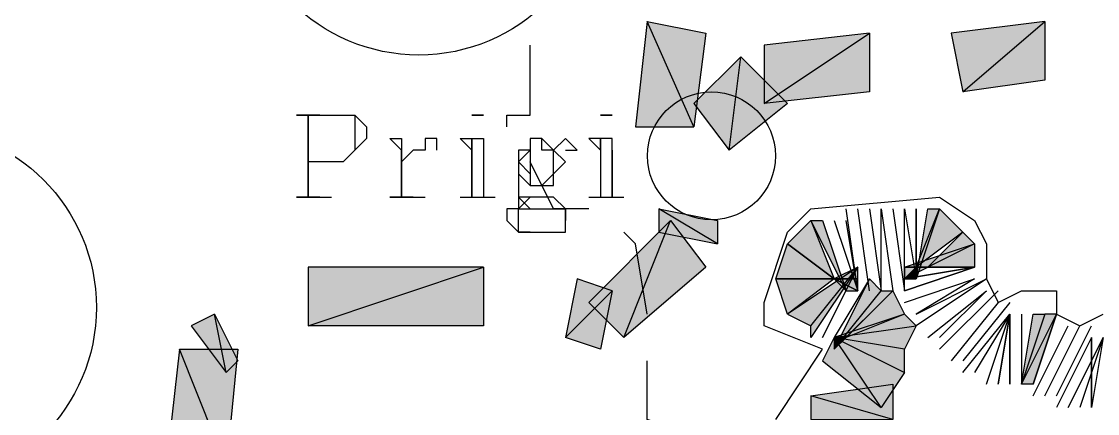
# Model space of a CAD drawing. Header units: millimetres. Extents: x 658 to 813, y 806 to 883.
# Drawn here: x 784.7222 to 785.0019, y 862.8326 to 862.9345 of the extents above; entities that cross this region are included whole.
import ezdxf

# ---------------------------------------------------------------- set-up
doc = ezdxf.new("R2010")
doc.units = ezdxf.units.MM
doc.header["$LTSCALE"] = 0.1
doc.linetypes.add('atContinuous2', pattern=[0])
for name, color, linetype in [('BATKAB', 7, 'Continuous'), ('LINK SN', 7, 'Continuous'), ('PANTAI', 7, 'Continuous'), ('pantai1', 7, 'Continuous'), ('RENC-JL-SN', 7, 'Continuous'), ('SYMBOL', 7, 'Continuous'), ('TEXT', 8, 'Continuous'), ('zat_Mask_solid', 7, 'Continuous')]:
    doc.layers.add(name, color=color, linetype=linetype)

msp = doc.modelspace()

# ---------------------------------------------------------------- hatches: boundary and pattern name
at = {"layer": 'pantai1'}
for points in [[(784.95778, 862.88578), (784.96082, 862.88578), (784.95474, 862.86754)], [(784.95474, 862.87058), (784.96082, 862.88578), (784.9669, 862.8797)], [(784.93346, 862.86754), (784.9213, 862.87666), (784.92738, 862.88274)], [(784.92738, 862.88274), (784.93042, 862.88274), (784.9365, 862.8645)], [(784.95778, 862.87058), (784.9669, 862.8797), (784.96994, 862.87666)], [(784.93346, 862.86754), (784.91826, 862.86754), (784.9213, 862.87666)], [(784.96994, 862.87666), (784.96994, 862.87058), (784.9517, 862.87058)], [(784.93346, 862.86754), (784.93954, 862.86754), (784.93954, 862.87058)], [(784.95474, 862.87058), (784.9517, 862.86754), (784.95474, 862.86754)], [(784.93346, 862.86754), (784.9213, 862.85842), (784.91826, 862.86754)], [(784.93346, 862.86754), (784.93954, 862.8645), (784.93954, 862.86754)], [(784.9365, 862.85234), (784.94866, 862.8645), (784.9517, 862.85842)], [(784.93042, 862.84626), (784.94562, 862.8341), (784.93346, 862.85234)]]:
    msp.add_hatch(color=7, dxfattribs=at).paths.add_polyline_path(points)
h = msp.add_hatch(color=7, dxfattribs=at)
h.paths.add_polyline_path([(784.92738, 862.85234), (784.92738, 862.85538), (784.93954, 862.87058)])
h.paths.add_polyline_path([(784.92738, 862.85538), (784.93954, 862.87058), (784.9213, 862.85842)])
h = msp.add_hatch(color=7, dxfattribs=at)
h.paths.add_polyline_path([(784.94258, 862.86754), (784.93346, 862.8493), (784.94562, 862.8645)])
h.paths.add_polyline_path([(784.93346, 862.8493), (784.94562, 862.8645), (784.94866, 862.8645)])
h = msp.add_hatch(color=7, dxfattribs=at)
h.paths.add_polyline_path([(784.9517, 862.85842), (784.93346, 862.85234), (784.95474, 862.85538)])
h.paths.add_polyline_path([(784.93346, 862.85234), (784.95474, 862.85538), (784.9517, 862.8493)])
h = msp.add_hatch(color=7, dxfattribs=at)
h.paths.add_polyline_path([(784.98514, 862.85842), (784.98818, 862.85842), (784.9821, 862.84018)], flags=0)
h.paths.add_polyline_path([(784.98818, 862.85842), (784.9821, 862.84018), (784.99122, 862.85842)], flags=17)
h.paths.add_polyline_path([(784.9821, 862.84018), (784.99122, 862.85842), (784.98514, 862.84018)], flags=17)
h = msp.add_hatch(color=7, dxfattribs=at)
h.paths.add_polyline_path([(784.94562, 862.8341), (784.93346, 862.85234), (784.9517, 862.84322)])
h.paths.add_polyline_path([(784.93346, 862.85234), (784.9517, 862.84322), (784.9517, 862.8493)], flags=17)
h = msp.add_hatch(color=7, dxfattribs=at)
h.paths.add_polyline_path([(784.92738, 862.83106), (784.94866, 862.83106), (784.92738, 862.83714)], flags=16)
h.paths.add_polyline_path([(784.94866, 862.83106), (784.92738, 862.83714), (784.94866, 862.84018)])
at = {"layer": 'RENC-JL-SN'}
h = msp.add_hatch(color=7, dxfattribs=at)
h.paths.add_polyline_path([(784.88178, 862.90707), (784.89698, 862.90707), (784.88482, 862.93443)])
h.paths.add_polyline_path([(784.89698, 862.90707), (784.88482, 862.93443), (784.90002, 862.93139)])
h = msp.add_hatch(color=7, dxfattribs=at)
h.paths.add_polyline_path([(784.96386, 862.93139), (784.9669, 862.91619), (784.98818, 862.93443)])
h.paths.add_polyline_path([(784.9669, 862.91619), (784.98818, 862.93443), (784.98818, 862.91923)], flags=17)
h = msp.add_hatch(color=7, dxfattribs=at)
h.paths.add_polyline_path([(784.91522, 862.92835), (784.91522, 862.91315), (784.94258, 862.93139)], flags=17)
h.paths.add_polyline_path([(784.91522, 862.91315), (784.94258, 862.93139), (784.94258, 862.91619)], flags=17)
h = msp.add_hatch(color=7, dxfattribs=at)
h.paths.add_polyline_path([(784.89698, 862.91315), (784.9061, 862.90099), (784.90914, 862.92531)])
h.paths.add_polyline_path([(784.9061, 862.90099), (784.90914, 862.92531), (784.9213, 862.91315)])
h = msp.add_hatch(color=7, dxfattribs=at)
h.paths.add_polyline_path([(784.88786, 862.8797), (784.90306, 862.87666), (784.88786, 862.88578)], flags=17)
h.paths.add_polyline_path([(784.90306, 862.87666), (784.88786, 862.88578), (784.90306, 862.88274)], flags=17)
h = msp.add_hatch(color=7, dxfattribs=at)
h.paths.add_polyline_path([(784.86962, 862.86146), (784.87874, 862.85234), (784.8909, 862.88274)])
h.paths.add_polyline_path([(784.87874, 862.85234), (784.8909, 862.88274), (784.90002, 862.87058)])
h = msp.add_hatch(color=7, dxfattribs=at)
h.paths.add_polyline_path([(784.79666, 862.87058), (784.79666, 862.85538), (784.84226, 862.87058)], flags=16)
h.paths.add_polyline_path([(784.79666, 862.85538), (784.84226, 862.87058), (784.84226, 862.85538)])
h = msp.add_hatch(color=7, dxfattribs=at)
h.paths.add_polyline_path([(784.86658, 862.86754), (784.86354, 862.85234), (784.8757, 862.8645)])
h.paths.add_polyline_path([(784.86354, 862.85234), (784.8757, 862.8645), (784.87266, 862.8493)])
h = msp.add_hatch(color=7, dxfattribs=at)
h.paths.add_polyline_path([(784.76626, 862.85538), (784.77538, 862.84322), (784.77234, 862.85842)])
h.paths.add_polyline_path([(784.77538, 862.84322), (784.77234, 862.85842), (784.77842, 862.84626)])
h = msp.add_hatch(color=7, dxfattribs=at)
h.paths.add_polyline_path([(784.76018, 862.82194), (784.77538, 862.8189), (784.76322, 862.8493)])
h.paths.add_polyline_path([(784.77538, 862.8189), (784.76322, 862.8493), (784.77842, 862.8493)])
at = {"layer": 'zat_Mask_solid'}
for points in [[(784.95778, 862.87058), (784.9517, 862.87058), (784.9517, 862.86754)], [(784.93346, 862.86754), (784.9365, 862.8645), (784.93954, 862.8645)], [(784.9365, 862.85234), (784.93346, 862.85234), (784.93346, 862.8493)]]:
    msp.add_hatch(color=7, dxfattribs=at).paths.add_polyline_path(points)

# ---------------------------------------------------------------- linework, layer by layer
at = {"layer": 'BATKAB', "color": 7}
for points in [[(784.84834, 862.90707), (784.84834, 862.91011), (784.85442, 862.91011), (784.85442, 862.92835)], [(784.86962, 862.88578), (784.8605, 862.88578), (784.85442, 862.89795)], [(784.88482, 862.85842), (784.88178, 862.87666), (784.87874, 862.8797)], [(784.89394, 862.82802), (784.88482, 862.83106), (784.88482, 862.84626)]]:
    msp.add_lwpolyline(points, dxfattribs=at)
at = {"layer": 'LINK SN', "color": 7, "linetype": 'atContinuous2'}
for centre in [(784.82547, 862.97265), (784.69474, 862.86016)]:
    msp.add_circle(centre, 0.0469, dxfattribs=at)
at = {"layer": 'PANTAI', "color": 7}
msp.add_lwpolyline([(784.91826, 862.83106), (784.93042, 862.8493), (784.91522, 862.85538), (784.91522, 862.86146), (784.9213, 862.8797), (784.92738, 862.88578), (784.96082, 862.88882), (784.96994, 862.88274), (784.97298, 862.87666), (784.97298, 862.86754), (784.97602, 862.86146), (784.9821, 862.8645), (784.99122, 862.8645), (784.99122, 862.85842), (784.9973, 862.85538), (785.00338, 862.85842)], dxfattribs=at)
at = {"layer": 'pantai1', "color": 7, "linetype": 'atContinuous2'}
for p, q in [((784.93954, 862.87058), (784.9213, 862.85842)), ((784.92738, 862.85538), (784.93954, 862.87058)), ((784.93954, 862.87058), (784.92738, 862.85234)), ((784.92738, 862.85538), (784.93954, 862.87058)), ((784.94258, 862.86754), (784.93346, 862.8493)), ((784.94562, 862.8645), (784.94258, 862.86754)), ((784.93346, 862.8493), (784.94562, 862.8645)), ((784.93346, 862.8493), (784.94562, 862.8645)), ((784.94866, 862.8645), (784.93346, 862.8493)), ((784.94562, 862.8645), (784.94866, 862.8645)), ((784.9213, 862.85842), (784.92738, 862.85538)), ((784.9517, 862.85842), (784.93346, 862.85234)), ((784.95474, 862.85538), (784.9517, 862.85842)), ((784.92738, 862.85234), (784.92738, 862.85538)), ((784.93346, 862.85234), (784.95474, 862.85538)), ((784.93346, 862.85234), (784.95474, 862.85538)), ((784.95474, 862.85538), (784.9517, 862.8493)), ((784.9517, 862.8493), (784.93346, 862.85234))]:
    msp.add_line(p, q, dxfattribs=at)
at = {"layer": 'pantai1', "color": 7}
for points in [[(784.93954, 862.8645), (784.9365, 862.88578)], [(784.94258, 862.8645), (784.93954, 862.88578)], [(784.94258, 862.88578), (784.94562, 862.8645), (784.94562, 862.88578), (784.94866, 862.8645)], [(784.94866, 862.88578), (784.9517, 862.8645), (784.9517, 862.88578), (784.95474, 862.86754), (784.95474, 862.88578), (784.95474, 862.86754)], [(784.95778, 862.88578), (784.96082, 862.88578), (784.95474, 862.86754), (784.95778, 862.88578)], [(784.95474, 862.87058), (784.96082, 862.88578), (784.9669, 862.8797), (784.95474, 862.87058)], [(784.93346, 862.86754), (784.9213, 862.87666), (784.92738, 862.88274), (784.93346, 862.86754)], [(784.92738, 862.88274), (784.93042, 862.88274), (784.9365, 862.8645), (784.92738, 862.88274)], [(784.93346, 862.88274), (784.93954, 862.8645), (784.9365, 862.88274)], [(784.95778, 862.87058), (784.9669, 862.8797), (784.96994, 862.87666), (784.95778, 862.87058)], [(784.93346, 862.86754), (784.91826, 862.86754), (784.9213, 862.87666), (784.93346, 862.86754)], [(784.96994, 862.87666), (784.96994, 862.87058), (784.9517, 862.87058), (784.96994, 862.87666)], [(784.93042, 862.85234), (784.93954, 862.87058)], [(784.93346, 862.86754), (784.93954, 862.86754), (784.93954, 862.87058), (784.93346, 862.86754)], [(784.95474, 862.87058), (784.9517, 862.86754), (784.95474, 862.86754), (784.95474, 862.87058)], [(784.95778, 862.87058), (784.9517, 862.87058), (784.9517, 862.86754), (784.95778, 862.87058)], [(784.9517, 862.87058), (784.96994, 862.87058), (784.9517, 862.87058)], [(784.96994, 862.87058), (784.9517, 862.86754), (784.96994, 862.87058), (784.9517, 862.8645), (784.96994, 862.87058)], [(784.93346, 862.86754), (784.9213, 862.85842), (784.91826, 862.86754), (784.93346, 862.86754)], [(784.94258, 862.86754), (784.93346, 862.85234)], [(784.93346, 862.86754), (784.93954, 862.8645), (784.93954, 862.86754), (784.93346, 862.86754)], [(784.93346, 862.86754), (784.9365, 862.8645), (784.93954, 862.8645), (784.93346, 862.86754)], [(784.9517, 862.86146), (784.96994, 862.86754), (784.95474, 862.85842), (784.97298, 862.86754), (784.95474, 862.85538)], [(784.9365, 862.85234), (784.94866, 862.8645), (784.9517, 862.85842), (784.9365, 862.85234)], [(784.95778, 862.85234), (784.97298, 862.8645), (784.96082, 862.85234)], [(784.97602, 862.8645), (784.96082, 862.8493)], [(784.97602, 862.86146), (784.96386, 862.84626)], [(784.97906, 862.86146), (784.9669, 862.84626)], [(784.9669, 862.84322), (784.97906, 862.85842), (784.96994, 862.84322)], [(784.97298, 862.84018), (784.97906, 862.85842), (784.97602, 862.84018), (784.97906, 862.85842), (784.97906, 862.84018), (784.97906, 862.85842)], [(784.9821, 862.85842), (784.9821, 862.84018), (784.98514, 862.85842)], [(784.98514, 862.85842), (784.98818, 862.85842), (784.9821, 862.84018), (784.98514, 862.85842)], [(784.98818, 862.85842), (784.9821, 862.84018), (784.99122, 862.85842), (784.98818, 862.85842)], [(784.9821, 862.84018), (784.99122, 862.85842), (784.98514, 862.84018), (784.9821, 862.84018)], [(784.98514, 862.84018), (784.99122, 862.85842)], [(784.98514, 862.83714), (784.99426, 862.85538)], [(784.98818, 862.83714), (784.9973, 862.85538)], [(784.99122, 862.83714), (785.00034, 862.85538)], [(784.93042, 862.84626), (784.94562, 862.8341), (784.93346, 862.85234), (784.93042, 862.84626)], [(784.94562, 862.8341), (784.93346, 862.85234), (784.9517, 862.84322), (784.94562, 862.8341)], [(784.93346, 862.85234), (784.9517, 862.84322), (784.9517, 862.8493), (784.93346, 862.85234)], [(784.9365, 862.85234), (784.93346, 862.85234), (784.93346, 862.8493), (784.9365, 862.85234)], [(785.00034, 862.85234), (784.99122, 862.8341)], [(785.00338, 862.85234), (784.99426, 862.8341), (785.00338, 862.85234), (784.9973, 862.8341)], [(785.00338, 862.85234), (785.00034, 862.8341), (785.00034, 862.85234), (785.00034, 862.8341)], [(784.94866, 862.83106), (784.92738, 862.83714), (784.94866, 862.84018), (784.94866, 862.83106)], [(784.92738, 862.83106), (784.94866, 862.83106), (784.92738, 862.83714), (784.92738, 862.83106)]]:
    msp.add_lwpolyline(points, dxfattribs=at)
at = {"layer": 'RENC-JL-SN', "color": 7, "linetype": 'atContinuous2'}
for p, q in [((784.88482, 862.93443), (784.88178, 862.90707)), ((784.89698, 862.90707), (784.88482, 862.93443)), ((784.89698, 862.90707), (784.88482, 862.93443)), ((784.88482, 862.93443), (784.90002, 862.93139)), ((784.98818, 862.93443), (784.96386, 862.93139)), ((784.9669, 862.91619), (784.98818, 862.93443)), ((784.9669, 862.91619), (784.98818, 862.93443)), ((784.98818, 862.93443), (784.98818, 862.91923)), ((784.90002, 862.93139), (784.89698, 862.90707)), ((784.91522, 862.91315), (784.94258, 862.93139)), ((784.94258, 862.93139), (784.91522, 862.92835)), ((784.91522, 862.91315), (784.94258, 862.93139)), ((784.94258, 862.93139), (784.94258, 862.91619)), ((784.96386, 862.93139), (784.9669, 862.91619)), ((784.91522, 862.92835), (784.91522, 862.91315)), ((784.90914, 862.92531), (784.89698, 862.91315)), ((784.9061, 862.90099), (784.90914, 862.92531)), ((784.9061, 862.90099), (784.90914, 862.92531)), ((784.90914, 862.92531), (784.9213, 862.91315)), ((784.98818, 862.91923), (784.9669, 862.91619)), ((784.94258, 862.91619), (784.91522, 862.91315)), ((784.89698, 862.91315), (784.9061, 862.90099)), ((784.9213, 862.91315), (784.9061, 862.90099)), ((784.88178, 862.90707), (784.89698, 862.90707)), ((784.90306, 862.87666), (784.88786, 862.88578)), ((784.88786, 862.88578), (784.88786, 862.8797)), ((784.90306, 862.87666), (784.88786, 862.88578)), ((784.88786, 862.88578), (784.90306, 862.88274)), ((784.8909, 862.88274), (784.86962, 862.86146)), ((784.87874, 862.85234), (784.8909, 862.88274)), ((784.87874, 862.85234), (784.8909, 862.88274)), ((784.8909, 862.88274), (784.90002, 862.87058)), ((784.90306, 862.88274), (784.90306, 862.87666)), ((784.88786, 862.8797), (784.90306, 862.87666)), ((784.79666, 862.87058), (784.79666, 862.85538)), ((784.79666, 862.85538), (784.84226, 862.87058)), ((784.84226, 862.87058), (784.79666, 862.87058)), ((784.79666, 862.85538), (784.84226, 862.87058)), ((784.84226, 862.87058), (784.84226, 862.85538)), ((784.90002, 862.87058), (784.87874, 862.85234)), ((784.86658, 862.86754), (784.86354, 862.85234)), ((784.8757, 862.8645), (784.86658, 862.86754)), ((784.86354, 862.85234), (784.8757, 862.8645)), ((784.86354, 862.85234), (784.8757, 862.8645)), ((784.8757, 862.8645), (784.87266, 862.8493)), ((784.86962, 862.86146), (784.87874, 862.85234)), ((784.77234, 862.85842), (784.76626, 862.85538)), ((784.77538, 862.84322), (784.77234, 862.85842)), ((784.77538, 862.84322), (784.77234, 862.85842)), ((784.77234, 862.85842), (784.77842, 862.84626)), ((784.76626, 862.85538), (784.77538, 862.84322)), ((784.84226, 862.85538), (784.79666, 862.85538)), ((784.87266, 862.8493), (784.86354, 862.85234)), ((784.76322, 862.8493), (784.76018, 862.82194)), ((784.77538, 862.8189), (784.76322, 862.8493)), ((784.77538, 862.8189), (784.76322, 862.8493)), ((784.76322, 862.8493), (784.77842, 862.8493)), ((784.77842, 862.8493), (784.77538, 862.8189)), ((784.77842, 862.84626), (784.77538, 862.84322))]:
    msp.add_line(p, q, dxfattribs=at)
at = {"layer": 'SYMBOL', "color": 7, "linetype": 'atContinuous2'}
msp.add_circle((784.90152, 862.89954), 0.01664, dxfattribs=at)
at = {"layer": 'TEXT', "color": 7}
for points in [[(784.79362, 862.91011), (784.80578, 862.91011), (784.80882, 862.91011), (784.81186, 862.90707), (784.81186, 862.90403), (784.80882, 862.90099), (784.80578, 862.89795), (784.79666, 862.89795)], [(784.79362, 862.91011), (784.79666, 862.91011), (784.79362, 862.91011)], [(784.79666, 862.91011), (784.79666, 862.88882), (784.79666, 862.91011), (784.79666, 862.88882)], [(784.7997, 862.91011), (784.79666, 862.91011), (784.7997, 862.91011)], [(784.80578, 862.91011), (784.80882, 862.91011), (784.80882, 862.90707), (784.80882, 862.90099), (784.80578, 862.89795)], [(784.80882, 862.91011), (784.80882, 862.90707), (784.80882, 862.90403), (784.80882, 862.90099)], [(784.83922, 862.91011), (784.84226, 862.91011), (784.83922, 862.91011), (784.84226, 862.91011)], [(784.87266, 862.91011), (784.8757, 862.91011), (784.87266, 862.91011), (784.8757, 862.91011)], [(784.81794, 862.90403), (784.82098, 862.90403), (784.82098, 862.88882)], [(784.81794, 862.90403), (784.82098, 862.90099), (784.81794, 862.90403)], [(784.82098, 862.90403), (784.82098, 862.88882), (784.82098, 862.90099)], [(784.8301, 862.90099), (784.8301, 862.90403), (784.82706, 862.90403), (784.82706, 862.90099), (784.82402, 862.90099), (784.82098, 862.89795)], [(784.83618, 862.90403), (784.84226, 862.90403), (784.84226, 862.88882)], [(784.83618, 862.90403), (784.83922, 862.90099), (784.83922, 862.90403)], [(784.83922, 862.90403), (784.83922, 862.88882), (784.83922, 862.90099)], [(784.85442, 862.90403), (784.85442, 862.90099), (784.85138, 862.90099), (784.85138, 862.89795), (784.85138, 862.8949), (784.85442, 862.89186), (784.85746, 862.89186), (784.8605, 862.89186), (784.8605, 862.8949), (784.86354, 862.89795), (784.8605, 862.90099), (784.85746, 862.90403), (784.85442, 862.90403)], [(784.85442, 862.90403), (784.85442, 862.90099), (784.85442, 862.8949), (784.85442, 862.89186)], [(784.85746, 862.89186), (784.8605, 862.8949), (784.8605, 862.90099), (784.85746, 862.90099), (784.85746, 862.90403)], [(784.86354, 862.90099), (784.86658, 862.90099), (784.86354, 862.90403), (784.8605, 862.90099)], [(784.8757, 862.90099), (784.8757, 862.88882), (784.8757, 862.90403), (784.86962, 862.90403)], [(784.86962, 862.90403), (784.87266, 862.90099), (784.87266, 862.90403)], [(784.87266, 862.90403), (784.87266, 862.88882)], [(784.85442, 862.90099), (784.85138, 862.89795), (784.85442, 862.8949)], [(784.8605, 862.8949), (784.8605, 862.89795), (784.8605, 862.90099)], [(784.85138, 862.8949), (784.85138, 862.89186), (784.85138, 862.88882), (784.85138, 862.88578), (784.85442, 862.88578), (784.8605, 862.88578), (784.86354, 862.88578), (784.86354, 862.88274)], [(784.79362, 862.88882), (784.80274, 862.88882)], [(784.79666, 862.88882), (784.79362, 862.88882), (784.79666, 862.88882), (784.7997, 862.88882), (784.79666, 862.88882)], [(784.81794, 862.88882), (784.82706, 862.88882)], [(784.82098, 862.88882), (784.81794, 862.88882), (784.82098, 862.88882), (784.82402, 862.88882), (784.82098, 862.88882)], [(784.83618, 862.88882), (784.8453, 862.88882)], [(784.83618, 862.88882), (784.83922, 862.88882)], [(784.85442, 862.8797), (784.85138, 862.8797), (784.85138, 862.88274), (784.85138, 862.88578), (784.85442, 862.88882), (784.85138, 862.88578), (784.84834, 862.88578), (784.84834, 862.88274), (784.85138, 862.8797), (784.85442, 862.8797), (784.8605, 862.8797), (784.86354, 862.8797), (784.86354, 862.88274), (784.86354, 862.88578), (784.8605, 862.88882), (784.85442, 862.88882), (784.85138, 862.88882), (784.85442, 862.88578), (784.8605, 862.88578), (784.86354, 862.88578)], [(784.86962, 862.88882), (784.87874, 862.88882)], [(784.86962, 862.88882), (784.87266, 862.88882)], [(784.8757, 862.88882), (784.87874, 862.88882)]]:
    msp.add_lwpolyline(points, dxfattribs=at)

doc.saveas('drawing.dxf')
